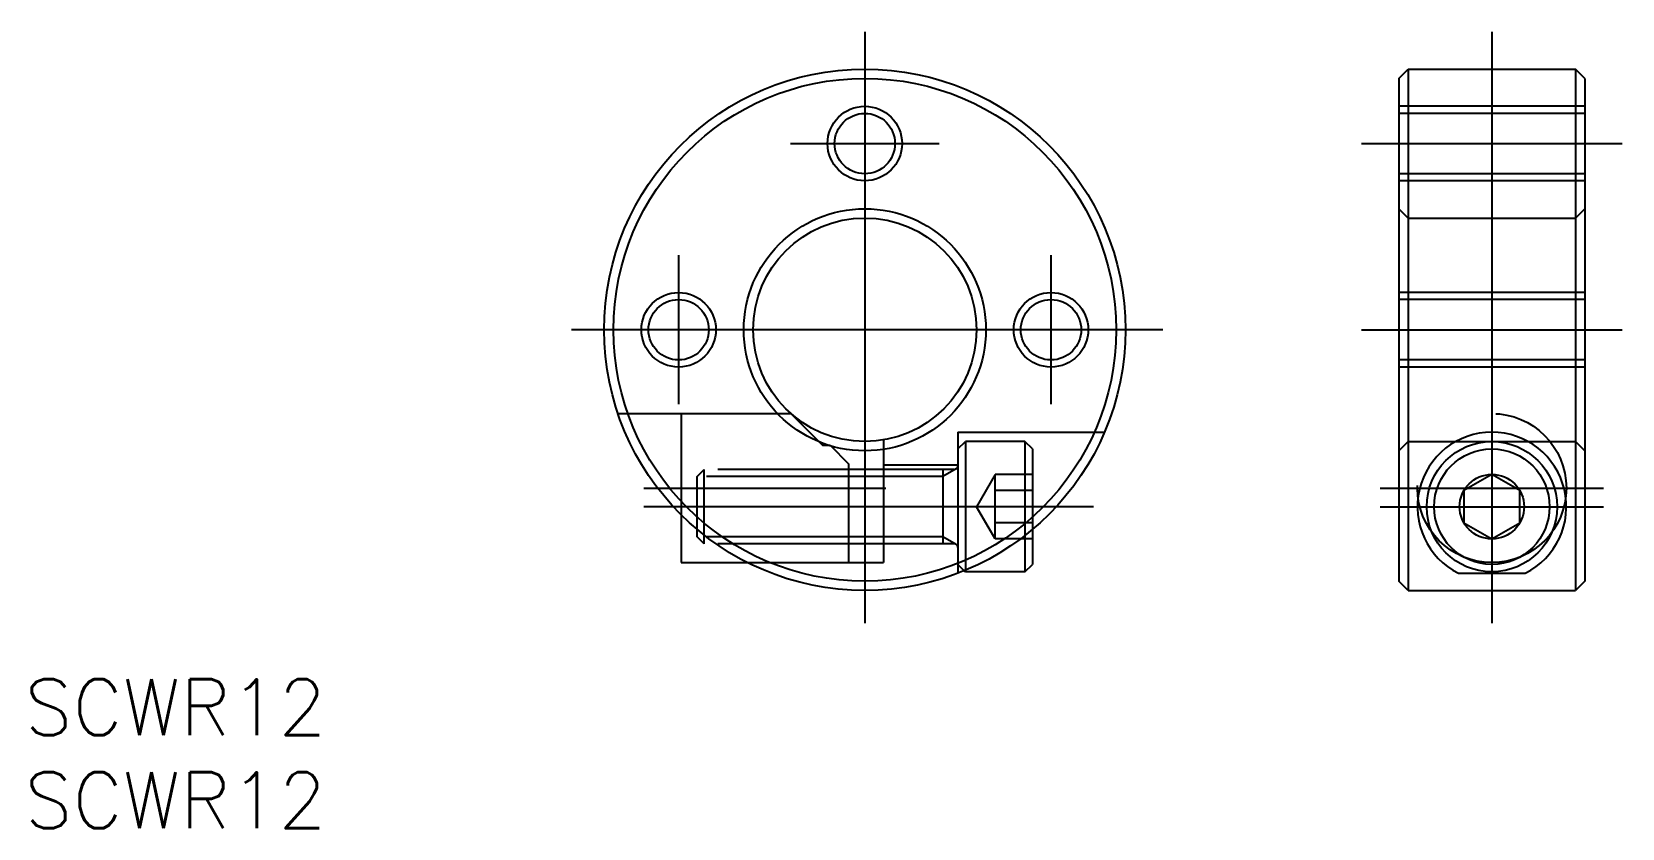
# Model space of a CAD drawing. Extents: x -44.7 to 40.7, y -26.8 to 16.
import ezdxf

# ---------------------------------------------------------------- set-up
doc = ezdxf.new("R2010")
doc.units = 0
doc.linetypes.add('CENTER', pattern=[50.8, 31.75, -6.35, 6.35, -6.35])
doc.linetypes.add('DASHED', pattern=[19.05, 12.7, -6.35])
doc.layers.get('0').update_dxf_attribs({"linetype": 'CONTINUOUS'})
doc.layers.add('CENTER', color=1, linetype='CENTER')
doc.styles.get("Standard").update_dxf_attribs({"font": 'txt.shx', "height": 3, "bigfont": 'bigfont.shx'})

msp = doc.modelspace()

# ---------------------------------------------------------------- linework, layer by layer
at = {"color": 7, "linetype": 'CONTINUOUS'}
for p, q in [((28.679, 13.5), (29.179, 14)), ((29.179, 14), (38.179, 14)), ((29.179, 14), (29.179, -14)), ((38.679, 13.5), (38.179, 14)), ((38.179, 14), (38.179, -14)), ((28.679, 13.5), (28.679, -13.5)), ((38.679, 13.5), (38.679, -13.5)), ((33.679, -7.768), (32.179, -8.634)), ((35.179, -8.634), (33.679, -7.768)), ((32.179, -8.634), (32.179, -10.366)), ((35.179, -10.366), (35.179, -8.634)), ((-9.869, -9.93), (-9.869, -12.5)), ((8.6, -11.047), (8.6, -13)), ((9, -10.724), (9, -12.6)), ((32.179, -10.366), (33.679, -11.232)), ((33.679, -11.232), (35.179, -10.366)), ((-9.869, -12.5), (-6.305, -12.5)), ((8.6, -13), (9, -12.6)), ((5.4, -13), (5.341, -12.941)), ((5.4, -12.917), (5.4, -13)), ((8.6, -13), (5.4, -13)), ((29.179, -14), (28.679, -13.5)), ((31.888, -13.077), (35.469, -13.077)), ((38.679, -13.5), (38.179, -14)), ((29.179, -14), (38.179, -14))]:
    msp.add_line(p, q, dxfattribs=at)
at = {"color": 3, "linetype": 'DASHED'}
for p, q in [((38.679, 12), (28.679, 12)), ((38.679, 11.621), (28.679, 11.621)), ((38.679, 8.379), (28.679, 8.379)), ((38.679, 8), (28.679, 8)), ((29.179, 6), (28.679, 6.5)), ((29.179, 6), (38.179, 6)), ((38.179, 6), (38.679, 6.5)), ((38.679, 2), (28.679, 2)), ((38.679, 1.621), (28.679, 1.621)), ((38.679, -1.621), (28.679, -1.621)), ((38.679, -2), (28.679, -2)), ((-13.257, -4.5), (-3.969, -4.5)), ((-9.869, -4.5), (-9.869, -9.93)), ((-3.969, -4.5), (-2.269, -6.2)), ((1, -5.916), (1, -12.5)), ((5, -5.5), (12.874, -5.5)), ((5, -5.5), (5, -13.077)), ((-2.269, -6.2), (-1.869, -6.2)), ((-1.869, -6.2), (-0.869, -7.2)), ((5, -6.4), (5.4, -6)), ((5.4, -6), (5.4, -12.917)), ((8.6, -6), (5.4, -6)), ((8.6, -6), (8.6, -11.047)), ((9, -6.4), (8.6, -6)), ((9, -6.4), (9, -10.724)), ((28.679, -6.5), (29.179, -6)), ((29.179, -6), (38.179, -6)), ((38.679, -6.5), (38.179, -6)), ((4.8, -7.5), (-9.869, -7.5)), ((-9, -7.879), (-8.621, -7.5)), ((-8.621, -11.5), (-8.621, -7.5)), ((-0.869, -7.2), (-0.869, -12.5)), ((1, -7.25), (5, -7.25)), ((4.9, -7.473), (4.197, -7.879)), ((4.197, -7.5), (4.197, -11.5)), ((4.197, -7.879), (-9.869, -7.879)), ((-9, -11.121), (-9, -7.879)), ((7, -7.768), (6, -9.5)), ((9, -7.768), (7, -7.768)), ((7, -11.232), (7, -7.768)), ((9, -8.634), (7, -8.634)), ((7, -11.232), (6, -9.5)), ((9, -10.366), (7, -10.366)), ((4.197, -11.121), (-9.869, -11.121)), ((4.8, -11.5), (-9.869, -11.5)), ((-8.621, -11.5), (-9, -11.121)), ((4.9, -11.527), (4.197, -11.121)), ((9, -11.232), (7, -11.232)), ((-6.305, -12.5), (1, -12.5)), ((5.341, -12.941), (5, -12.6))]:
    msp.add_line(p, q, dxfattribs=at)
at = {"color": 7, "linetype": 'CONTINUOUS'}
for centre, radius in [((0, 0), 14), ((0, 0), 13.5), ((0, 10), 1.621), ((0, 0), 6.5), ((0, 0), 6), ((-10, 0), 1.621), ((10, 0), 1.621), ((33.679, -9.5), 3.5), ((33.679, -9.5), 3.1), ((33.679, -9.5), 1.732)]:
    msp.add_circle(centre, radius, dxfattribs=at)
at = {"color": 3, "linetype": 'CONTINUOUS'}
for centre in [(0, 10), (-10, 0), (10, 0)]:
    msp.add_circle(centre, 2, dxfattribs=at)
at = {"color": 3, "linetype": 'DASHED'}
msp.add_circle((33.679, -8.5), 4, dxfattribs=at)
at = {"color": 7, "linetype": 'CONTINUOUS'}
msp.add_arc((33.679, -9.5), 4, 296.59744, 243.40256, dxfattribs=at)
at = {"color": 3, "linetype": 'DASHED'}
for centre, start, end in [((4.8, -7.3), 270, 0), ((4.8, -11.7), 0, 90)]:
    msp.add_arc(centre, 0.2, start, end, dxfattribs=at)
at = {"layer": 'CENTER', "color": 1, "linetype": 'CENTER'}
for p, q in [((0, 16), (0, -16)), ((33.679, 16), (33.679, -16)), ((-4, 10), (4, 10)), ((26.679, 10), (40.679, 10)), ((-10, 4), (-10, -4)), ((10, 4), (10, -4)), ((16, 0), (-16, 0)), ((26.679, 0), (40.679, 0)), ((-11.869, -8.5), (1.131, -8.5)), ((27.679, -8.5), (39.679, -8.5)), ((12.283, -9.5), (-11.869, -9.5)), ((27.679, -9.5), (39.679, -9.5))]:
    msp.add_line(p, q, dxfattribs=at)

# ---------------------------------------------------------------- texts
at = {"color": 7, "linetype": 'CONTINUOUS'}
for p in [(-45.126, -21.765), (-45.126, -26.765)]:
    msp.add_text('SCWR12', height=3, dxfattribs=at).set_placement(p)

doc.saveas('drawing.dxf')
